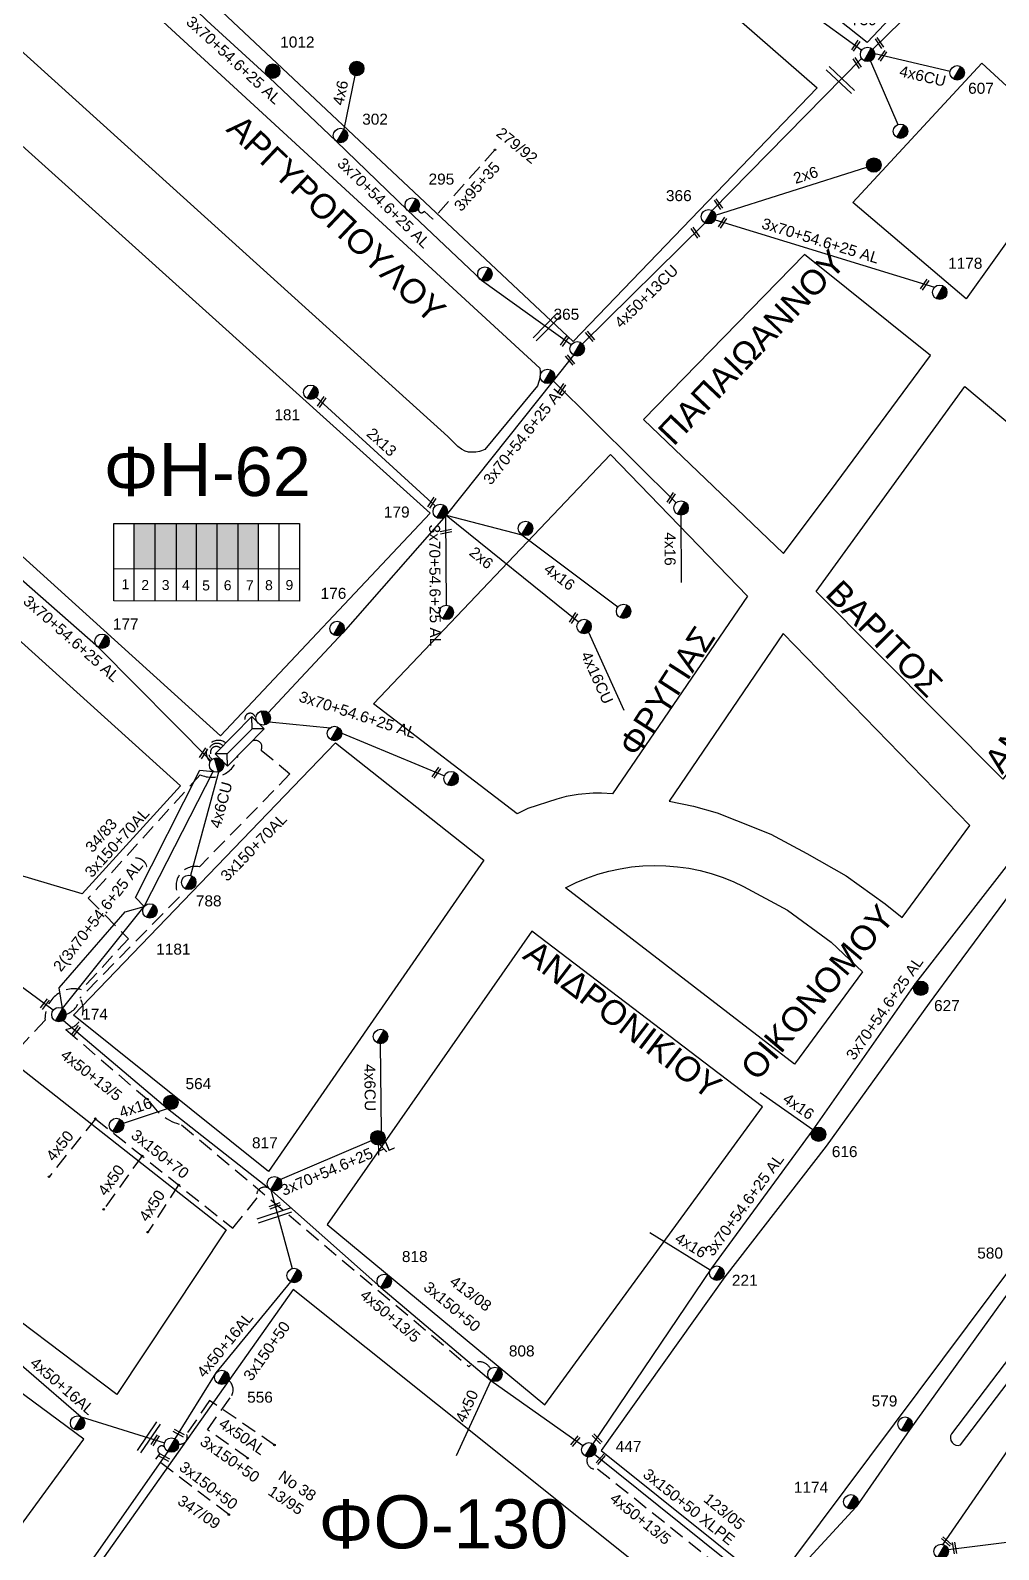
# Model space of a CAD drawing. Header units: millimetres. Extents: x 7477 to 9676, y 1828 to 2857.
# Drawn here: x 8857.5 to 9015.5, y 1989.7 to 2237.8 of the extents above; entities that cross this region are included whole.
import ezdxf
from ezdxf.enums import TextEntityAlignment as Align

# ---------------------------------------------------------------- set-up
doc = ezdxf.new("R2010")
doc.units = ezdxf.units.MM
doc.linetypes.add('DASHED', pattern=[19.05, 12.7, -6.35])
for name, color, linetype, lineweight in [('2x13', 7, 'Continuous', 30), ('2x6', 7, 'SYN_LINE', 30), ('3x150+50', 7, 'Continuous', 30), ('3x150+50 XLPE', 7, 'SYN_LINE', 30), ('3x150+70', 7, 'Continuous', 30), ('3x150+70AL', 7, 'DASHED', 30), ('3x70+54.6+25 AL', 7, 'SYN_LINE', 30), ('3x95+35', 7, 'Continuous', 30), ('4x16', 7, 'Continuous', 30), ('4x16CU', 7, 'Continuous', 30), ('4x50', 7, 'Continuous', 30), ('4x50+13_5', 7, 'Continuous', 30), ('4x50+13CU', 7, 'Continuous', 30), ('4x50+16AL', 7, 'Continuous', 30), ('4x50AL', 7, 'Continuous', 30), ('4x6', 7, 'SYN_LINE', 30), ('4x6CU', 7, 'Continuous', 30), ('text διευθύνσεων', 250, 'Continuous', 30), ('Υπόβαθρο ΔΕΗ', 7, 'Continuous', 30)]:
    doc.layers.add(name, color=color, linetype=linetype, lineweight=lineweight)
for name, color, linetype in [('Pillar OTE', 7, 'Continuous'), ('TEXT ΚΑΛΩΔΙΩΝ', 7, 'Continuous'), ('Άγνωστα', 7, 'Continuous'), ('Καλώδια ΧΤ   3x150AL+50CU', 7, 'DASHED'), ('Μηχανική τομή', 7, 'Continuous'), ('Στύλος Ξύλινος', 7, 'Continuous'), ('Στύλος Ξύλινος @ 1', 7, 'Continuous'), ('Στύλος ΦΜ', 7, 'Continuous'), ('Στύλος ΦΜ @ 1', 7, 'Continuous'), ('Συνδέσεις', 7, 'Continuous'), ('Συνεστραμμένα ΧΤ   3x70+54.6+25 AL', 7, 'SYN_LINE'), ('Τομή', 7, 'Continuous'), ('Υποσταθμός εναέριος 2 στύλων', 7, 'Continuous'), ('Υποσταθμός πόλεως', 7, 'Continuous')]:
    doc.layers.add(name, color=color, linetype=linetype)
doc.styles.add('arial', font='ARIAL.TTF')
doc.styles.get("Standard").update_dxf_attribs({"font": 'ARIAL.TTF'})
doc.linetypes.add('SYN_LINE', pattern='A,0.5,-0.0001,["/\\/\\/\\/",Standard,S=0.1,R=0,X=0,Y=-0.05],-0.25', length=0.7501)

# ---------------------------------------------------------------- blocks, each defined once
blk = doc.blocks.new('ΥΠΑΡΧΩΝ ΤΣΙΜΕΝΤΕΝΙΟΣ ΣΤΥΛΟΣ')
at = {"layer": 'Στύλος ΦΜ'}
blk.add_hatch(color=7, dxfattribs=at).paths.add_polyline_path([(-1.29, -2.28, 0.574793), (2.62, 0, 0.268822), (1.3, 2.27)])
at = {"layer": 'Στύλος ΦΜ', "color": 7}
blk.add_line((-1.29, -2.28), (1.3, 2.27), dxfattribs=at)
blk.add_circle((0, 0), 2.62, dxfattribs=at)
at = {"layer": 'Στύλος ΦΜ', "flags": 4}
for tag, p in [('ΑΡΙΘΜΟΣ', (-4.68, 8.05)), ('ΤΥΠΟΣ', (-4.91, 3.03))]:
    blk.add_attdef(tag, p, '', height=4, dxfattribs=at)
blk = doc.blocks.new('ΥΠΑΡΧΩΝ ΞΥΛΙΝΟΣ ΣΤΥΛΟΣ')
at = {"layer": 'Στύλος Ξύλινος'}
h = blk.add_hatch(color=7, dxfattribs=at)
h.paths.add_polyline_path([(-2.62, 0, 0.270008), (-1.29, -2.28), (1.3, 2.27, 0.576266)])
h.paths.add_polyline_path([(-1.29, -2.28, 0.574793), (2.62, 0, 0.268822), (1.3, 2.27)])
at = {"layer": 'Στύλος Ξύλινος', "color": 7}
blk.add_line((-1.29, -2.28), (1.3, 2.27), dxfattribs=at)
blk.add_circle((0, 0), 2.62, dxfattribs=at)
at = {"layer": 'Στύλος Ξύλινος', "flags": 4}
for tag, p in [('ΑΡΙΘΜΟΣ', (-4.91, 8.6)), ('ΤΥΠΟΣ', (-4.85, 3.39))]:
    blk.add_attdef(tag, p, '', height=4, dxfattribs=at)
blk = doc.blocks.new('ΥΠΟΣΤΑΘΜΟΣ ΕΝΑΕΡΙΟΣ ΕΠΙ 2 ΣΤΥΛΩΝ')
at = {"layer": 'Υποσταθμός εναέριος 2 στύλων', "linetype": 'Continuous'}
for points in [[(-11.97, -2.11, 0.574793), (-8.45, -0.07, 0.268822), (-9.64, 1.98)], [(9.68, -2.15, 0.574793), (13.19, -0.1, 0.268822), (12.01, 1.95)]]:
    blk.add_hatch(color=256, dxfattribs=at).paths.add_polyline_path(points)
for p, q in [((-11.97, -2.11), (-9.64, 1.98)), ((9.68, -2.15), (12.01, 1.95))]:
    blk.add_line(p, q, dxfattribs=at)
for centre in [(-10.81, -0.07), (10.84, -0.1)]:
    blk.add_circle(centre, 2.36, dxfattribs=at)
at = {"layer": 'Υποσταθμός πόλεως', "linetype": 'Continuous', "ltscale": 40}
blk.add_lwpolyline([(-8.57, 2.82), (8.57, 2.82), (8.57, -2.82), (-8.57, -2.82)], close=True, dxfattribs=at)
for points in [[(-5.75, 0), (-8.57, 2.82)], [(-8.57, -2.82), (-5.75, 0)], [(-5.75, 0), (5.75, 0)], [(5.75, 0), (8.57, 2.82)], [(8.57, -2.82), (5.75, 0)]]:
    blk.add_lwpolyline(points, dxfattribs=at)
at = {"layer": 'Υποσταθμός εναέριος 2 στύλων', "ltscale": 40, "flags": 1}
for tag, p in [('ΜΕΤΑΣΧΗΜΑΤΙΣΜΟΣ', (14.09, 2.51)), ('ΙΣΧΥΣ', (14.07, -0.28)), ('ΑΡΙΘΜΟΣ', (14.19, -3))]:
    blk.add_attdef(tag, p, '', height=1.8, dxfattribs=at)
blk = doc.blocks.new('ΜΗΧΑΝΙΚΗ ΤΟΜΗ')
at = {"layer": 'Μηχανική τομή', "ltscale": 40}
for p, q in [((-1.89, 0.78), (5.69, 0.78)), ((-1.89, -0.77), (5.69, -0.77))]:
    blk.add_line(p, q, dxfattribs=at)
blk = doc.blocks.new('ΤΟΜΗ')
at = {"layer": 'Τομή', "ltscale": 40}
for p, q in [((-5.68, 0), (17.06, 0)), ((-5.68, -2.77), (17.06, -2.77))]:
    blk.add_line(p, q, dxfattribs=at)
blk = doc.blocks.new('_ΣΥΝΔΕΣΗ')
at = {"layer": 'Συνδέσεις', "linetype": 'SYN_LINE', "ltscale": 40}
blk.add_hatch(color=256, dxfattribs=at).paths.add_polyline_path([(0.5, -0.01, 1), (-0.5, -0.01, 1)])
at = {"layer": 'Συνδέσεις'}
blk.add_circle((0, -0.01), 0.5, dxfattribs=at)

msp = doc.modelspace()

# ---------------------------------------------------------------- hatches: boundary and pattern name
at = {"layer": 'Καλώδια ΧΤ   3x150AL+50CU', "linetype": 'DASHED', "lineweight": -3, "ltscale": 0.2}
h = msp.add_hatch(color=151, dxfattribs=at)
h.dxf.hatch_style = 1
h.paths.add_polyline_path([(8877.9, 2157.28), (8874.46, 2157.28), (8874.46, 2149.92), (8877.9, 2149.92)])
h = msp.add_hatch(color=27, dxfattribs=at)
h.dxf.hatch_style = 1
h.paths.add_polyline_path([(8877.9, 2149.92), (8881.34, 2149.92), (8881.34, 2157.28), (8877.9, 2157.28)])
h = msp.add_hatch(color=173, dxfattribs=at)
h.dxf.hatch_style = 1
h.paths.add_polyline_path([(8884.58, 2157.29), (8881.28, 2157.29), (8881.28, 2149.92), (8884.58, 2149.92)])
h = msp.add_hatch(color=5, dxfattribs=at)
h.dxf.hatch_style = 1
h.paths.add_polyline_path([(8887.87, 2157.28), (8884.58, 2157.28), (8884.58, 2149.92), (8887.87, 2149.91)])
h = msp.add_hatch(color=1, dxfattribs=at)
h.dxf.hatch_style = 1
h.paths.add_polyline_path([(8891.26, 2157.28), (8887.96, 2157.28), (8887.96, 2149.91), (8891.26, 2149.91)])
h = msp.add_hatch(color=30, dxfattribs=at)
h.dxf.hatch_style = 1
h.paths.add_polyline_path([(8894.6, 2157.28), (8891.3, 2157.28), (8891.3, 2149.91), (8894.6, 2149.91)])

# ---------------------------------------------------------------- linework, layer by layer
at = {"layer": '2x13', "color": 151, "linetype": 'Continuous', "lineweight": -3, "ltscale": 15}
msp.add_lwpolyline([(8923.62, 2160.15), (8904.15, 2177.94)], dxfattribs=at)
at = {"layer": '2x6', "color": 151, "linetype": 'SYN_LINE', "lineweight": -3, "ltscale": 15}
for points in [[(8969.35, 2207.68), (8994.06, 2215.5)], [(8925.4, 2158.64), (8946.96, 2141.21)]]:
    msp.add_lwpolyline(points, dxfattribs=at)
at = {"layer": '3x150+50', "lineweight": -3, "ltscale": 0.2}
msp.add_lwpolyline([(8947.6, 2186.66), (8946.18, 2184.8)], dxfattribs=at)
at = {"layer": '3x150+50', "color": 5, "linetype": 'DASHED', "lineweight": -3, "ltscale": 0.2}
msp.add_lwpolyline([(8865.58, 2079.76, -0.555751), (8863.27, 2074.66), (8876.9, 2062.97, 0.198762), (8882.19, 2059.08), (8929.09, 2019.57, -0.541499), (8932.61, 2019.25, 2.380878)], format="xyb", dxfattribs=at)
at = {"layer": '3x150+50', "color": 151, "linetype": 'DASHED', "lineweight": -3, "ltscale": 0.2}
for points in [[(8892.98, 2004.63), (8886.42, 2009.28), (8890.39, 2014.88, 0.358481), (8889.83, 2017.37, 0.061918)], [(8889.9, 1995.4), (8878.01, 2004.46), (8878.71, 2005.37, -1.233375), (8879.4, 2006.44, -0.599465)]]:
    msp.add_lwpolyline(points, format="xyb", dxfattribs=at)
at = {"layer": '3x150+50 XLPE', "color": 6, "linetype": 'DASHED', "lineweight": -3, "ltscale": 0.2}
msp.add_lwpolyline([(8948.48, 2004.83, 0.652222), (8950.1, 2002.89), (8979.21, 1979.55), (8948.69, 1939.38), (8948.69, 1937.12), (8940.01, 1925.89), (8939.43, 1925.86), (8936.73, 1922.33), (8935.82, 1922.71, 0.318496), (8928.13, 1924.66, -0.318496)], format="xyb", dxfattribs=at)
at = {"layer": '3x150+70', "color": 30, "linetype": 'DASHED', "lineweight": -3, "ltscale": 0.2}
msp.add_lwpolyline([(8868.12, 2060.07), (8890.56, 2042.18), (8894.51, 2047.13, -0.701778), (8896.43, 2048.71, -3.853973)], format="xyb", dxfattribs=at)
at = {"layer": '3x150+70AL', "color": 151, "linetype": 'DASHED', "lineweight": -3, "ltscale": 0.2}
msp.add_lwpolyline([(8894.16, 2125.75, 1.264926), (8892.79, 2124.85, 0.24014)], format="xyb", dxfattribs=at)
at = {"layer": '3x150+70AL', "color": 5, "linetype": 'DASHED', "lineweight": -3, "ltscale": 0.2}
msp.add_lwpolyline([(8893.51, 2121.58, -0.853343), (8895.18, 2120.29), (8899.88, 2116.39), (8885.1, 2101.23, 0.67059), (8881.83, 2096.31), (8865.58, 2079.76, -0.286948), (8863.34, 2077.15, 127.511125)], format="xyb", dxfattribs=at)
at = {"layer": '3x150+70AL', "color": 30, "linetype": 'DASHED', "lineweight": -3, "ltscale": 0.2}
msp.add_lwpolyline([(8886.76, 2118.51, -0.929429), (8889.43, 2121.44, 0.24014)], format="xyb", dxfattribs=at)
at = {"layer": '3x150+70AL', "color": 1, "linetype": 'DASHED', "lineweight": -3, "ltscale": 0.2}
msp.add_lwpolyline([(8891.43, 2119.46, -0.490646), (8885.24, 2116.26, -0.713354), (8885.24, 2116.26), (8866.95, 2096.08), (8873.5, 2089.48), (8865.87, 2081.15, 0.507931), (8859.9, 2076.15), (8855.17, 2071.09), (8849.61, 2075.1, 0.637757), (8848, 2077.31, -31.347669)], format="xyb", dxfattribs=at)
at = {"layer": '3x150+70AL', "color": 27, "linetype": 'DASHED', "lineweight": -3, "ltscale": 0.2}
msp.add_lwpolyline([(8887.14, 2118.83, -1.076503), (8888.97, 2120.98, 0.24014)], format="xyb", dxfattribs=at)
at = {"layer": '3x150+70AL', "color": 173, "linetype": 'DASHED', "lineweight": -3, "ltscale": 0.2}
msp.add_lwpolyline([(8887.58, 2118.97, -1.29915), (8888.57, 2120.57, 0.24014)], format="xyb", dxfattribs=at)
at = {"layer": '3x70+54.6+25 AL', "color": 173, "linetype": 'SYN_LINE', "lineweight": -3, "ltscale": 15}
for points in [[(9055.04, 2296.05), (9055.04, 2296.05), (9035.81, 2275.62), (9018.24, 2257.53), (8995.01, 2234.75)], [(8908.61, 2285.49), (8934.87, 2274.26), (8955.31, 2264.41), (8975.49, 2247.53), (8993.22, 2234.62)], [(8886.96, 2118.55), (8868.62, 2137.03), (8849.63, 2153.71), (8825.46, 2175.17), (8802.05, 2198.27)], [(9007.3, 1989.73), (9037.76, 1993.54), (9058.25, 1995.74), (9080.55, 1997.51), (9105.78, 1998.69)]]:
    msp.add_lwpolyline(points, dxfattribs=at)
at = {"layer": '3x70+54.6+25 AL', "color": 30, "linetype": 'SYN_LINE', "lineweight": -3, "ltscale": 15}
for points in [[(8868.82, 2257.3), (8874.58, 2250.9), (8886.32, 2239.45), (8896.49, 2230.15), (8907.44, 2219.72), (8919.04, 2208.46), (8931.13, 2197.02), (8945.8, 2186.51)], [(8862.75, 2078.1), (8862.18, 2081.45), (8872.99, 2093.86), (8876.08, 2094.72), (8874.66, 2096.18), (8885.17, 2116.98), (8887.36, 2116.79)], [(8898.3, 2050.14), (8913.16, 2056.51)]]:
    msp.add_lwpolyline(points, dxfattribs=at)
at = {"layer": '3x70+54.6+25 AL', "color": 151, "linetype": 'SYN_LINE', "lineweight": -3, "ltscale": 15}
for points in [[(8969.26, 2206.89), (9005.1, 2195.9)], [(8942.83, 2180.59), (8925.4, 2158.64), (8908.54, 2139.48), (8896.31, 2126.39)], [(8942.83, 2180.59), (8962.89, 2160.66)], [(8925.28, 2158.49), (8925.39, 2143.96)], [(8908.33, 2123.03), (8925.08, 2116.09)]]:
    msp.add_lwpolyline(points, dxfattribs=at)
at = {"layer": '3x70+54.6+25 AL', "color": 151, "linetype": 'SYN_LINE', "lineweight": -3, "ltscale": 6}
msp.add_lwpolyline([(8946.18, 2184.8), (8942.83, 2180.59)], dxfattribs=at)
at = {"layer": '3x70+54.6+25 AL', "color": 6, "linetype": 'SYN_LINE', "lineweight": -3, "ltscale": 15}
msp.add_lwpolyline([(9041.57, 2131.37), (9020.75, 2106.38), (9001.98, 2082.19), (8985.23, 2058.27), (8968.69, 2035.65), (8949.32, 2006.97)], dxfattribs=at)
at = {"layer": '3x70+54.6+25 AL', "color": 151, "linetype": 'SYN_LINE', "lineweight": -3, "ltscale": 10}
msp.add_lwpolyline([(8896.5, 2124.91), (8906.43, 2123.93)], dxfattribs=at)
at = {"layer": '3x70+54.6+25 AL', "color": 27, "linetype": 'SYN_LINE', "lineweight": -3, "ltscale": 15}
msp.add_lwpolyline([(8862.75, 2078.1), (8876.08, 2094.72), (8887.36, 2116.79)], dxfattribs=at)
at = {"layer": '3x95+35', "color": 30, "linetype": 'DASHED', "lineweight": -3, "ltscale": 0.2}
msp.add_lwpolyline([(8933.39, 2218.38), (8923.2, 2207.02), (8921.79, 2208.29, -0.916596), (8920.88, 2208.77, 63.989141)], format="xyb", dxfattribs=at)
at = {"layer": '4x16', "color": 151, "linetype": 'SYN_LINE', "lineweight": -3, "ltscale": 15}
msp.add_lwpolyline([(8925.4, 2158.64), (8937.75, 2155.47), (8953.39, 2143.66)], dxfattribs=at)
at = {"layer": '4x16', "color": 151, "linetype": 'SYN_LINE', "lineweight": -3, "ltscale": 12}
msp.add_lwpolyline([(8963.7, 2158.65), (8963.75, 2147.67)], dxfattribs=at)
at = {"layer": '4x16', "color": 6, "linetype": 'SYN_LINE', "lineweight": -3, "ltscale": 12}
msp.add_lwpolyline([(8985.23, 2058.27), (8976.62, 2064.31)], dxfattribs=at)
at = {"layer": '4x16', "color": 30, "linetype": 'SYN_LINE', "lineweight": -3, "ltscale": 8}
msp.add_lwpolyline([(8872.68, 2059.34), (8879.87, 2061.73)], dxfattribs=at)
at = {"layer": '4x16', "color": 6, "linetype": 'SYN_LINE', "lineweight": -3, "ltscale": 15}
msp.add_lwpolyline([(8968.49, 2035.34), (8958.63, 2041.41)], dxfattribs=at)
at = {"layer": '4x16CU', "color": 151, "linetype": 'SYN_LINE', "lineweight": -3, "ltscale": 15}
msp.add_lwpolyline([(8948.62, 2139.56), (8954.4, 2126.79)], dxfattribs=at)
at = {"layer": '4x50', "color": 30, "linetype": 'DASHED', "lineweight": -3, "ltscale": 0.2}
for points in [[(8868.12, 2060.07), (8860.56, 2050.58)], [(8875.74, 2054), (8869.47, 2045.28)], [(8881.7, 2049.25), (8876.67, 2041.54)]]:
    msp.add_lwpolyline(points, dxfattribs=at)
at = {"layer": '4x50', "color": 5, "linetype": 'SYN_LINE', "lineweight": -3, "ltscale": 15}
msp.add_lwpolyline([(8932.65, 2017.34), (8926.99, 2005.01)], dxfattribs=at)
at = {"layer": '4x50+13_5', "color": 27, "lineweight": -3, "ltscale": 0.2}
msp.add_lwpolyline([(8861.23, 2077.79), (8841.8, 2092.12), (8823.89, 2105.93), (8805.29, 2121.62), (8784.08, 2138.6), (8764.45, 2156.19)], dxfattribs=at)
at = {"layer": '4x50+13_5', "color": 30, "lineweight": -3, "ltscale": 0.2}
for points in [[(8862.89, 2076.14), (8879.87, 2061.73), (8896.43, 2048.71), (8914.69, 2032.48), (8932.65, 2017.34), (8947.7, 2006.67)], [(8949.59, 2005.28), (8977.79, 1982.65)]]:
    msp.add_lwpolyline(points, dxfattribs=at)
at = {"layer": '4x50+13CU', "color": 151, "lineweight": -3, "ltscale": 0.2}
for points in [[(8993.19, 2233.26), (8968.79, 2208.43)], [(8967.62, 2206.38), (8947.6, 2186.66)]]:
    msp.add_lwpolyline(points, dxfattribs=at)
at = {"layer": '4x50+16AL', "color": 173, "lineweight": -3, "ltscale": 0.2}
msp.add_lwpolyline([(9090.2, 2130.4), (9064.39, 2094.35), (9035.87, 2055.09), (9019.36, 2034.76), (9001.07, 2009.31), (8992.28, 1996.69), (8979.51, 1982.78)], dxfattribs=at)
at = {"layer": '4x50+16AL', "color": 151, "lineweight": -3, "ltscale": 0.2}
for points in [[(8896.76, 2048.43), (8900.25, 2035.59)], [(8899.98, 2033.43), (8887.8, 2018.54), (8881.11, 2007.79)], [(8879.95, 2005.74), (8858.75, 1975.4)]]:
    msp.add_lwpolyline(points, dxfattribs=at)
at = {"layer": '4x50+16AL', "color": 1, "lineweight": -3, "ltscale": 0.2}
msp.add_lwpolyline([(8823.87, 2040.18), (8848.66, 2026.19), (8865.81, 2011.39), (8879.4, 2007.12)], dxfattribs=at)
at = {"layer": '4x50AL', "color": 151, "linetype": 'DASHED', "lineweight": -3, "ltscale": 0.2}
msp.add_lwpolyline([(8897.36, 2006.77), (8886.75, 2014.05), (8883.01, 2008.58, -0.636742), (8881.69, 2006.96, -104.8445)], format="xyb", dxfattribs=at)
at = {"layer": '4x6', "color": 30, "linetype": 'SYN_LINE', "lineweight": -3, "ltscale": 10}
msp.add_lwpolyline([(8908.72, 2221.7), (8910.53, 2230.47)], dxfattribs=at)
at = {"layer": '4x6CU', "color": 173, "linetype": 'SYN_LINE', "lineweight": -3, "ltscale": 15}
for points in [[(8995.34, 2234.05), (9007.64, 2231.18)], [(8994.62, 2232.83), (8999.07, 2222.45)]]:
    msp.add_lwpolyline(points, dxfattribs=at)
at = {"layer": '4x6CU', "color": 27, "linetype": 'SYN_LINE', "lineweight": -3, "ltscale": 15}
msp.add_lwpolyline([(8888.22, 2116.7), (8883.66, 2099.81)], dxfattribs=at)
at = {"layer": '4x6CU', "color": 30, "linetype": 'SYN_LINE', "lineweight": -3, "ltscale": 15}
msp.add_lwpolyline([(8914.83, 2057.99), (8914.67, 2072.32)], dxfattribs=at)
at = {"layer": 'Pillar OTE', "lineweight": -3, "ltscale": 40}
for points in [[(8871.13, 2144.64), (8871.13, 2157.28), (8901.46, 2157.28), (8901.46, 2144.61), (8871.13, 2144.64)], [(8874.46, 2144.64), (8874.46, 2157.28)], [(8877.9, 2144.64), (8877.9, 2157.28)], [(8881.34, 2144.63), (8881.34, 2157.28)], [(8884.63, 2144.63), (8884.64, 2157.28)], [(8888.02, 2144.63), (8888.02, 2157.28)], [(8891.42, 2144.62), (8891.42, 2157.28)], [(8894.75, 2144.62), (8894.76, 2157.28)], [(8898.14, 2144.62), (8898.14, 2157.28)], [(8871.13, 2149.93), (8901.46, 2149.9)]]:
    msp.add_lwpolyline(points, dxfattribs=at)
at = {"layer": 'Συνεστραμμένα ΧΤ   3x70+54.6+25 AL', "color": 7, "linetype": 'SYN_LINE', "ltscale": 20}
msp.add_lwpolyline([(9006.4, 1990.4), (9025.74, 2018.49), (9036.92, 2034.32), (9055.2, 2058.64), (9084.56, 2098.61), (9104.6, 2126.34), (9107.22, 2127.7)], dxfattribs=at)
at = {"layer": 'Υπόβαθρο ΔΕΗ', "lineweight": -3}
for points in [[(8955.18, 2304.95), (9009.07, 2251.76), (8994.1, 2235.84), (8974.42, 2251.52), (8941.44, 2279.53), (8932.1, 2284.76), (8946.25, 2302.73)], [(8867.72, 2249.86), (8940.66, 2182.68), (8940.7, 2182.14), (8940.71, 2181.64), (8940.66, 2181.04), (8940.52, 2180.48), (8940.28, 2179.8), (8931.68, 2169.41), (8931.16, 2169.17), (8930.79, 2169.03), (8930.19, 2168.96), (8929.59, 2168.94), (8929, 2168.94), (8928.45, 2169.1), (8927.87, 2169.44), (8927.3, 2169.9), (8925.62, 2171.52), (8854.68, 2235.69), (8854.25, 2236.13), (8854.1, 2236.76), (8854.1, 2237.42), (8854.12, 2238.03)], [(9010.23, 2193.97), (8991.74, 2209.75), (9012.82, 2232.48)], [(9012.82, 2232.48), (9028.48, 2218.05)], [(9028.48, 2218.05), (9023.78, 2212.95), (9010.23, 2193.97)], [(9019.42, 2099.56), (9008.62, 2084.91), (9004.23, 2078.97), (8987.38, 2055.57), (8970.88, 2034.23), (8950.7, 2005.86), (8978.58, 1983.51), (9046.19, 2074.07)]]:
    msp.add_lwpolyline(points, dxfattribs=at)
for points in [[(8985.92, 2228.45), (8946.12, 2187.04), (8870, 2258.63), (8897.81, 2288.9), (8939.98, 2268.65)], [(8845.67, 2228.43), (8812.29, 2191.67), (8888.52, 2122.63), (8922.75, 2158.99)], [(9004.42, 2184.73), (8983.85, 2201.24), (8957.6, 2174.27), (8980.43, 2152.37), (8989.04, 2163.89)], [(8774.86, 2149.89), (8805.16, 2183.89), (8882.02, 2114.45), (8865.95, 2096.79), (8847.45, 2102.29), (8842.32, 2094.99)], [(9016.24, 2115.51), (8985.78, 2146.19), (9010.05, 2179.68), (9043.62, 2151.54)], [(8952.18, 2168.55), (8974.54, 2145.43), (8952.53, 2113.16), (8950.73, 2113.27), (8949.37, 2113.25), (8946.94, 2113.02), (8944.94, 2112.69), (8943.44, 2112.28), (8938.71, 2110.73), (8936.97, 2109.86), (8913.53, 2127.82)], [(9010.85, 2107.96), (8980.38, 2139.31), (8961.77, 2111.92), (8965.73, 2111.15), (8969.62, 2110.01), (8972.76, 2108.8), (8978.34, 2106.53), (8984.26, 2103.42), (8990.65, 2099.74), (8997.02, 2095.19), (8999.8, 2092.96)], [(8931.53, 2102.3), (8896.39, 2051.43), (8864.54, 2077), (8907.31, 2121.45)], [(8977.01, 2062.02), (8939.38, 2090.73), (8905.95, 2042.78), (8941.48, 2013.33)], [(8847.85, 2074.66), (8889.46, 2041.94), (8871.64, 2015.04), (8846.79, 2033.75), (8828.98, 2046.29)], [(8824.51, 2038.62), (8806.3, 2011.43), (8848, 1982.83), (8866.22, 2007.75)], [(8971.33, 1975.45), (8900.38, 2032.17), (8859.72, 1974.55), (8932.47, 1923.54)]]:
    msp.add_lwpolyline(points, close=True, dxfattribs=at)
msp.add_lwpolyline([(9009.34, 2006.78), (9183.31, 2235.71, 1.090948), (9181.26, 2237.06), (9007.86, 2008.62, 0.709109), (9009.34, 2006.78)], format="xyb", dxfattribs=at)
msp.add_lwpolyline([(8993.31, 2084.05), (8982.22, 2068.96), (8944.85, 2097.81, -0.2438), (8973.93, 2097.98), (8981.11, 2094.14), (8988.21, 2088.91)], format="xyb", close=True, dxfattribs=at)

# ---------------------------------------------------------------- block references
at = {"layer": 'Μηχανική τομή', "lineweight": -3, "zscale": 0.4999999999999997}
for p, xscale, yscale, rotation in [((8991.99, 2234.93), 0.2500000000000033, 0.2500000000000033, 56.04092055166467), ((8996.39, 2235.4), 0.2500000000001553, 0.2500000000001553, 124.2096103055384), ((8992.76, 2232.11), 0.2500000000001553, 0.2500000000001553, 124.2096103055384), ((8996.37, 2233.29), 0.2500000000000033, 0.2500000000000033, 56.04092055166467), ((8970.11, 2209.06), 0.2500000000001553, 0.2500000000001553, 124.2096103055384), ((8970.25, 2206.03), 0.2500000000000033, 0.2500000000000033, 56.04092055166467), ((8966.33, 2204.41), 0.2500000000001553, 0.2500000000001553, 124.2096103055384), ((9003.23, 2195.92), 0.2500000000000033, 0.2500000000000033, 56.04092055166467), ((8949.2, 2187.51), 0.2500000000000033, 0.2500000000000033, 130.0607266277338), ((8944.47, 2186.72), 0.2500000000000033, 0.2500000000000033, 56.04092055166467), ((8945.93, 2183.64), 0.2500000000000033, 0.2500000000000033, 130.0607266277338), ((8943.95, 2178.87), 0.2500000000000033, 0.2500000000000033, 56.04092055166467), ((8904.82, 2176.73), 0.2500000000000033, 0.2500000000000033, 56.04092055166467), ((8922.79, 2160.31), 0.2500000000000033, 0.2500000000000033, 56.04092055166467), ((8961.85, 2161.08), 0.2500000000000033, 0.2500000000000033, 56.04092055166467), ((8924.87, 2155.9), 0.2500000000000033, 0.2500000000000033, 12.11030208969203), ((8945.93, 2141.46), 0.2500000000000033, 0.2500000000000033, 56.04092055166467), ((8885.53, 2119.38), 0.2500000000000033, 0.2500000000000033, 56.04092055166467), ((8923.53, 2116.18), 0.2500000000000033, 0.2500000000000033, 56.04092055166467), ((8859.6, 2078.42), 0.2499999999999465, 0.2499999999999465, 53.05552816890182), ((8864.68, 2074.03), 0.2499999999999465, 0.2499999999999465, 53.05552816890182), ((8897, 2045.7), 0.2499999999999466, 0.2499999999999466, 19.93822696431797), ((8877.64, 2007.16), 0.2499999999999466, 0.2499999999999466, 57.14397064997369), ((8881.28, 2008.98), 0.2499999999999466, 0.2499999999999466, 331.5768850915695), ((8946.17, 2007.04), 0.2499999999999467, 0.2499999999999467, 49.69911825660611), ((8950.36, 2007.44), 0.2499999999999467, 0.2499999999999467, 134.4519978221392), ((8878.88, 2005.01), 0.2499999999999466, 0.2499999999999466, 331.5768850915695), ((8950.31, 2004.09), 0.2499999999999467, 0.2499999999999467, 49.69911825660611), ((9007.4, 1990.7), 0.24999999999986, 0.24999999999986, 138.8048233258378), ((9008.46, 1989.49), 0.2499999999999466, 0.2499999999999466, 99.85799456335207)]:
    msp.add_blockref('ΜΗΧΑΝΙΚΗ ΤΟΜΗ', p, dxfattribs=dict(at, xscale=xscale, yscale=yscale, rotation=rotation))
at = {"layer": 'Στύλος Ξύλινος @ 1', "lineweight": -3, "ltscale": 40}
ref = msp.add_blockref('ΥΠΑΡΧΩΝ ΞΥΛΙΝΟΣ ΣΤΥΛΟΣ', (8897.07, 2231.18), dxfattribs=dict(at, xscale=0.4499999999998338, yscale=0.4499999999998338, zscale=0.4499999999998338))
ref.add_attrib('ΤΥΠΟΣ', '1012', (8898.29, 2235.04), dxfattribs={"layer": 'Στύλος Ξύλινος', "height": 1.8, "flags": 4})
for p, xscale, yscale, zscale in [((8910.77, 2231.62), 0.4499999999998338, 0.4499999999998338, 0.4499999999998338), ((8995.18, 2215.85), 0.4499999999998181, 0.4499999999998181, 0.4499999999998181), ((8914.24, 2056.97), 0.4499999999998414, 0.4499999999998414, 0.4499999999998414)]:
    msp.add_blockref('ΥΠΑΡΧΩΝ ΞΥΛΙΝΟΣ ΣΤΥΛΟΣ', p, dxfattribs=dict(at, xscale=xscale, yscale=yscale, zscale=zscale))
ref = msp.add_blockref('ΥΠΑΡΧΩΝ ΞΥΛΙΝΟΣ ΣΤΥΛΟΣ', (9002.84, 2081.38), dxfattribs=dict(at, xscale=0.4499999999998414, yscale=0.4499999999998414, zscale=0.4499999999998414))
ref.add_attrib('ΤΥΠΟΣ', '627', (9005.01, 2077.65), dxfattribs={"layer": 'Στύλος Ξύλινος', "height": 1.8, "rotation": 360, "flags": 4})
ref = msp.add_blockref('ΥΠΑΡΧΩΝ ΞΥΛΙΝΟΣ ΣΤΥΛΟΣ', (8880.45, 2062.75), dxfattribs=dict(at, xscale=0.4499999999998414, yscale=0.4499999999998414, zscale=0.4499999999998414))
ref.add_attrib('ΤΥΠΟΣ', '564', (8882.83, 2064.9), dxfattribs={"layer": 'Στύλος Ξύλινος', "height": 1.8, "rotation": 360, "flags": 4})
ref = msp.add_blockref('ΥΠΑΡΧΩΝ ΞΥΛΙΝΟΣ ΣΤΥΛΟΣ', (8986.15, 2057.53), dxfattribs=dict(at, xscale=0.4499999999998414, yscale=0.4499999999998414, zscale=0.4499999999998414))
ref.add_attrib('ΤΥΠΟΣ', '616', (8988.32, 2053.8), dxfattribs={"layer": 'Στύλος Ξύλινος', "height": 1.8, "rotation": 360, "flags": 4})
at = {"layer": 'Στύλος ΦΜ @ 1', "lineweight": -3, "ltscale": 40}
ref = msp.add_blockref('ΥΠΑΡΧΩΝ ΤΣΙΜΕΝΤΕΝΙΟΣ ΣΤΥΛΟΣ', (8994.17, 2233.92), dxfattribs=dict(at, xscale=0.4499999999999367, yscale=0.4499999999999367, zscale=0.4499999999999367))
ref.add_attrib('ΤΥΠΟΣ', '739', (8991.47, 2238.69), dxfattribs={"layer": 'Στύλος ΦΜ', "height": 1.8, "flags": 4})
ref = msp.add_blockref('ΥΠΑΡΧΩΝ ΤΣΙΜΕΝΤΕΝΙΟΣ ΣΤΥΛΟΣ', (9008.78, 2230.91), dxfattribs=dict(at, xscale=0.4499999999998378, yscale=0.4499999999998378, zscale=0.4499999999998378))
ref.add_attrib('ΤΥΠΟΣ', '607', (9010.57, 2227.49), dxfattribs={"layer": 'Στύλος ΦΜ', "height": 1.8, "flags": 4})
ref = msp.add_blockref('ΥΠΑΡΧΩΝ ΤΣΙΜΕΝΤΕΝΙΟΣ ΣΤΥΛΟΣ', (8908.13, 2220.67), dxfattribs=dict(at, xscale=0.4499999999997802, yscale=0.4499999999997802, zscale=0.4499999999997802))
ref.add_attrib('ΤΥΠΟΣ', '302', (8911.67, 2222.44), dxfattribs={"layer": 'Στύλος ΦΜ', "height": 1.8, "flags": 4})
for p, xscale, yscale, zscale in [((8999.53, 2221.37), 0.4499999999998181, 0.4499999999998181, 0.4499999999998181), ((8931.71, 2198.04), 0.4499999999998181, 0.4499999999998181, 0.4499999999998181), ((8941.92, 2181.33), 0.4499999999998181, 0.4499999999998181, 0.4499999999998181), ((8963.72, 2159.83), 0.4499999999998181, 0.4499999999998181, 0.4499999999998181), ((8938.33, 2156.5), 0.449999999999818, 0.449999999999818, 0.449999999999818), ((8954.33, 2142.95), 0.449999999999818, 0.449999999999818, 0.449999999999818), ((8925.4, 2142.78), 0.449999999999818, 0.449999999999818, 0.449999999999818), ((8947.88, 2140.47), 0.449999999999818, 0.449999999999818, 0.449999999999818), ((8907.15, 2123), 0.449999999999818, 0.449999999999818, 0.449999999999818), ((8926.17, 2115.63), 0.449999999999818, 0.449999999999818, 0.449999999999818), ((8914.66, 2073.5), 0.4499999999998181, 0.4499999999998181, 0.4499999999998181), ((8871.56, 2058.97), 0.4499999999998181, 0.4499999999998181, 0.4499999999998181), ((8900.56, 2034.46), 0.4499999999998181, 0.4499999999998181, 0.4499999999998181), ((8865.22, 2010.37), 0.4499999999998181, 0.4499999999998181, 0.4499999999998181), ((8880.53, 2006.77), 0.4499999999998181, 0.4499999999998181, 0.4499999999998181)]:
    msp.add_blockref('ΥΠΑΡΧΩΝ ΤΣΙΜΕΝΤΕΝΙΟΣ ΣΤΥΛΟΣ', p, dxfattribs=dict(at, xscale=xscale, yscale=yscale, zscale=zscale))
ref = msp.add_blockref('ΥΠΑΡΧΩΝ ΤΣΙΜΕΝΤΕΝΙΟΣ ΣΤΥΛΟΣ', (8919.84, 2209.32), dxfattribs=dict(at, xscale=0.4499999999998181, yscale=0.4499999999998181, zscale=0.4499999999998181))
ref.add_attrib('ΤΥΠΟΣ', '295', (8922.5, 2212.65), dxfattribs={"layer": 'Στύλος ΦΜ', "height": 1.8, "flags": 4})
ref = msp.add_blockref('ΥΠΑΡΧΩΝ ΤΣΙΜΕΝΤΕΝΙΟΣ ΣΤΥΛΟΣ', (8968.2, 2207.41), dxfattribs=dict(at, xscale=0.4499999999999623, yscale=0.4499999999999623, zscale=0.4499999999999623))
ref.add_attrib('ΤΥΠΟΣ', '366', (8961.25, 2209.95), dxfattribs={"layer": 'Στύλος ΦΜ', "height": 1.8, "flags": 4})
ref = msp.add_blockref('ΥΠΑΡΧΩΝ ΤΣΙΜΕΝΤΕΝΙΟΣ ΣΤΥΛΟΣ', (9005.93, 2195.07), dxfattribs=dict(at, xscale=0.4499999999998026, yscale=0.4499999999998026, zscale=0.4499999999998026))
ref.add_attrib('ΤΥΠΟΣ', '1178', (9007.3, 2198.9), dxfattribs={"layer": 'Στύλος ΦΜ', "height": 1.8, "rotation": 360, "flags": 4})
ref = msp.add_blockref('ΥΠΑΡΧΩΝ ΤΣΙΜΕΝΤΕΝΙΟΣ ΣΤΥΛΟΣ', (8946.76, 2185.83), dxfattribs=dict(at, xscale=0.4499999999998291, yscale=0.4499999999998291, zscale=0.4499999999998291))
ref.add_attrib('ΤΥΠΟΣ', '365', (8942.9, 2190.58), dxfattribs={"layer": 'Στύλος ΦΜ', "height": 1.8, "flags": 4})
ref = msp.add_blockref('ΥΠΑΡΧΩΝ ΤΣΙΜΕΝΤΕΝΙΟΣ ΣΤΥΛΟΣ', (8903.28, 2178.73), dxfattribs=dict(at, xscale=0.4499999999996829, yscale=0.4499999999996829, zscale=0.4499999999996829))
ref.add_attrib('ΤΥΠΟΣ', '181', (8897.33, 2174.15), dxfattribs={"layer": 'Στύλος ΦΜ', "height": 1.8, "flags": 4})
ref = msp.add_blockref('ΥΠΑΡΧΩΝ ΤΣΙΜΕΝΤΕΝΙΟΣ ΣΤΥΛΟΣ', (8924.41, 2159.28), dxfattribs=dict(at, xscale=0.4499999999998068, yscale=0.4499999999998068, zscale=0.4499999999998068))
ref.add_attrib('ΤΥΠΟΣ', '179', (8915.21, 2158.27), dxfattribs={"layer": 'Στύλος ΦΜ', "height": 1.8, "rotation": 360, "flags": 4})
ref = msp.add_blockref('ΥΠΑΡΧΩΝ ΤΣΙΜΕΝΤΕΝΙΟΣ ΣΤΥΛΟΣ', (8907.56, 2140.14), dxfattribs=dict(at, xscale=0.4499999999998736, yscale=0.4499999999998736, zscale=0.4499999999998736))
ref.add_attrib('ΤΥΠΟΣ', '176', (8904.88, 2144.99), dxfattribs={"layer": 'Στύλος ΦΜ', "height": 1.8, "rotation": 360, "flags": 4})
ref = msp.add_blockref('ΥΠΑΡΧΩΝ ΤΣΙΜΕΝΤΕΝΙΟΣ ΣΤΥΛΟΣ', (8869.2, 2138.06), dxfattribs=dict(at, xscale=0.4499999999998584, yscale=0.4499999999998584, zscale=0.4499999999998584))
ref.add_attrib('ΤΥΠΟΣ', '177', (8870.97, 2139.98), dxfattribs={"layer": 'Στύλος ΦΜ', "height": 1.8, "flags": 4})
ref = msp.add_blockref('ΥΠΑΡΧΩΝ ΤΣΙΜΕΝΤΕΝΙΟΣ ΣΤΥΛΟΣ', (8883.35, 2098.67), dxfattribs=dict(at, xscale=0.449999999999818, yscale=0.449999999999818, zscale=0.449999999999818))
ref.add_attrib('ΤΥΠΟΣ', '788', (8884.52, 2094.75), dxfattribs={"layer": 'Στύλος ΦΜ', "height": 1.8, "flags": 4})
ref = msp.add_blockref('ΥΠΑΡΧΩΝ ΤΣΙΜΕΝΤΕΝΙΟΣ ΣΤΥΛΟΣ', (8877.02, 2094.01), dxfattribs=dict(at, xscale=0.4499999999999399, yscale=0.4499999999999399, zscale=0.4499999999999399))
ref.add_attrib('ΤΥΠΟΣ', '1181', (8878.05, 2086.87), dxfattribs={"layer": 'Στύλος ΦΜ', "height": 1.8, "flags": 4})
ref = msp.add_blockref('ΥΠΑΡΧΩΝ ΤΣΙΜΕΝΤΕΝΙΟΣ ΣΤΥΛΟΣ', (8862.17, 2077.08), dxfattribs=dict(at, xscale=0.4499999999998181, yscale=0.4499999999998181, zscale=0.4499999999998181))
ref.add_attrib('ΤΥΠΟΣ', '174', (8865.96, 2076.25), dxfattribs={"layer": 'Στύλος ΦΜ', "height": 1.8, "flags": 4})
ref = msp.add_blockref('ΥΠΑΡΧΩΝ ΤΣΙΜΕΝΤΕΝΙΟΣ ΣΤΥΛΟΣ', (8897.34, 2049.46), dxfattribs=dict(at, xscale=0.4499999999997018, yscale=0.4499999999997018, zscale=0.4499999999997018))
ref.add_attrib('ΤΥΠΟΣ', '817', (8893.68, 2055.24), dxfattribs={"layer": 'Στύλος ΦΜ', "height": 1.8, "flags": 4})
ref = msp.add_blockref('ΥΠΑΡΧΩΝ ΤΣΙΜΕΝΤΕΝΙΟΣ ΣΤΥΛΟΣ', (8915.27, 2033.51), dxfattribs=dict(at, xscale=0.4499999999998181, yscale=0.4499999999998181, zscale=0.4499999999998181))
ref.add_attrib('ΤΥΠΟΣ', '818', (8918.15, 2036.66), dxfattribs={"layer": 'Στύλος ΦΜ', "height": 1.8, "flags": 4})
ref = msp.add_blockref('ΥΠΑΡΧΩΝ ΤΣΙΜΕΝΤΕΝΙΟΣ ΣΤΥΛΟΣ', (9018.36, 2035.39), dxfattribs=dict(at, xscale=0.4499999999998194, yscale=0.4499999999998194, zscale=0.4499999999998194))
ref.add_attrib('ΤΥΠΟΣ', '580', (9012.06, 2037.23), dxfattribs={"layer": 'Στύλος ΦΜ', "height": 1.8, "flags": 4})
ref = msp.add_blockref('ΥΠΑΡΧΩΝ ΤΣΙΜΕΝΤΕΝΙΟΣ ΣΤΥΛΟΣ', (8969.55, 2034.84), dxfattribs=dict(at, xscale=0.4499999999998645, yscale=0.4499999999998645, zscale=0.4499999999998645))
ref.add_attrib('ΤΥΠΟΣ', '221', (8972.01, 2032.78), dxfattribs={"layer": 'Στύλος ΦΜ', "height": 1.8, "flags": 4})
ref = msp.add_blockref('ΥΠΑΡΧΩΝ ΤΣΙΜΕΝΤΕΝΙΟΣ ΣΤΥΛΟΣ', (8933.33, 2018.31), dxfattribs=dict(at, xscale=0.4499999999997187, yscale=0.4499999999997187, zscale=0.4499999999997187))
ref.add_attrib('ΤΥΠΟΣ', '808', (8935.61, 2021.24), dxfattribs={"layer": 'Στύλος ΦΜ', "height": 1.8, "flags": 4})
ref = msp.add_blockref('ΥΠΑΡΧΩΝ ΤΣΙΜΕΝΤΕΝΙΟΣ ΣΤΥΛΟΣ', (8888.75, 2017.83), dxfattribs=dict(at, xscale=0.4499999999998181, yscale=0.4499999999998181, zscale=0.4499999999998181))
ref.add_attrib('ΤΥΠΟΣ', '556', (8892.89, 2013.69), dxfattribs={"layer": 'Στύλος ΦΜ', "height": 1.8, "flags": 4})
ref = msp.add_blockref('ΥΠΑΡΧΩΝ ΤΣΙΜΕΝΤΕΝΙΟΣ ΣΤΥΛΟΣ', (9000.28, 2010.18), dxfattribs=dict(at, xscale=0.4499999999997705, yscale=0.4499999999997705, zscale=0.4499999999997705))
ref.add_attrib('ΤΥΠΟΣ', '579', (8994.82, 2013.07), dxfattribs={"layer": 'Στύλος ΦΜ', "height": 1.8, "flags": 4})
ref = msp.add_blockref('ΥΠΑΡΧΩΝ ΤΣΙΜΕΝΤΕΝΙΟΣ ΣΤΥΛΟΣ', (8948.66, 2005.99), dxfattribs=dict(at, xscale=0.4499999999998114, yscale=0.4499999999998114, zscale=0.4499999999998114))
ref.add_attrib('ΤΥΠΟΣ', '447', (8953.05, 2005.65), dxfattribs={"layer": 'Στύλος ΦΜ', "height": 1.8, "flags": 4})
ref = msp.add_blockref('ΥΠΑΡΧΩΝ ΤΣΙΜΕΝΤΕΝΙΟΣ ΣΤΥΛΟΣ', (8991.43, 1997.5), dxfattribs=dict(at, xscale=0.4499999999997812, yscale=0.4499999999997812, zscale=0.4499999999997812))
ref.add_attrib('ΤΥΠΟΣ', '1174', (8982.13, 1998.97), dxfattribs={"layer": 'Στύλος ΦΜ', "height": 1.8, "flags": 4})
ref = msp.add_blockref('ΥΠΑΡΧΩΝ ΤΣΙΜΕΝΤΕΝΙΟΣ ΣΤΥΛΟΣ', (9006.17, 1989.4), dxfattribs=dict(at, xscale=0.4499999999998223, yscale=0.4499999999998223, zscale=0.4499999999998223))
ref.add_attrib('ΤΥΠΟΣ', '713', (9006.33, 1985.06), dxfattribs={"layer": 'Στύλος ΦΜ', "height": 1.8, "flags": 4})
at = {"layer": 'Συνδέσεις', "lineweight": -3, "xscale": 0.25, "yscale": 0.25, "zscale": 0.25}
for p in [(8933.36, 2218.34), (8868.12, 2060.07), (8875.75, 2054), (8860.56, 2050.59), (8881.7, 2049.25), (8869.47, 2045.28), (8876.67, 2041.55), (8897.36, 2006.77), (8892.98, 2004.63), (8889.9, 1995.41)]:
    msp.add_blockref('_ΣΥΝΔΕΣΗ', p, dxfattribs=at)
at = {"layer": 'Τομή', "lineweight": -3, "xscale": 0.2499999999999996, "yscale": 0.2499999999999996, "zscale": 0.2499999999999996}
for p, rotation in [((8988.92, 2230.96), 316.8722191200365), ((8943.07, 2190.2), 225.4775237357114), ((8898.76, 2044.35), 198.3636156739033), ((8877.89, 2009.02), 235.8205376702454)]:
    msp.add_blockref('ΤΟΜΗ', p, dxfattribs=dict(at, rotation=rotation))
at = {"layer": 'Υποσταθμός εναέριος 2 στύλων', "lineweight": -3, "xscale": 0.5, "yscale": 0.5, "zscale": 0.5, "rotation": 45.43601156841761}
msp.add_blockref('ΥΠΟΣΤΑΘΜΟΣ ΕΝΑΕΡΙΟΣ ΕΠΙ 2 ΣΤΥΛΩΝ', (8891.67, 2121.71), dxfattribs=at)

# ---------------------------------------------------------------- texts
at = {"lineweight": -3, "ltscale": 30, "char_height": 1.63, "width": 11.2573, "attachment_point": 1}
for s, insert in [('1', (8872.38, 2148.2)), ('2', (8875.61, 2148.07)), ('3', (8878.95, 2148.07)), ('4', (8882.25, 2148.07)), ('5', (8885.55, 2147.99)), ('6', (8889.07, 2148.02)), ('7', (8892.7, 2148.02)), ('8', (8895.81, 2148.04)), ('9', (8899.15, 2148.07))]:
    msp.add_mtext(s, dxfattribs=dict(at, insert=insert))
at = {"layer": 'text διευθύνσεων', "color": 7, "lineweight": -3}
for s, rotation, p in [('ΠΑΠΑΙΩΑΝΝΟΥ', 46.5066, (8975.21, 2186.09)), ('ΒΑΡΙΤΟΣ', 314.7933, (8996.92, 2138.51)), ('ΑΝΔΡΟΝΙΚΙΟΥ', 322.6628, (8954.19, 2076.29))]:
    msp.add_text(s, height=4, rotation=rotation, dxfattribs=at).set_placement(p, align=Align.MIDDLE_CENTER)
at = {"layer": 'text διευθύνσεων', "color": 7, "lineweight": -3, "ltscale": 40, "char_height": 4, "width": 94.4586, "attachment_point": 1, "style": 'arial'}
for s, insert, rotation in [('ΑΡΓΥΡΟΠΟΥΛΟΥ', (8892.05, 2224.43), 316.5506), ('OIKONOMOY', (8973.12, 2068.63), 49.8053)]:
    msp.add_mtext(s, dxfattribs=dict(at, insert=insert, rotation=rotation))
at = {"layer": 'TEXT ΚΑΛΩΔΙΩΝ', "linetype": 'Continuous', "lineweight": -3, "ltscale": 0.2}
for s, rotation, p in [('3x70+54.6+25 AL', 317.5774, (8890.71, 2232.99)), ('4x6CU', 346.8428, (9003.16, 2230.38)), ('4x6', 78.2878, (8908.11, 2227.65)), ('3x70+54.6+25 AL', 315.8521, (8915.21, 2209.66)), ('3x95+35', 48.1096, (8930.4, 2212.35)), ('2x6', 17.558, (8984.06, 2214.22)), ('3x70+54.6+25 AL', 342.9594, (8986.48, 2203.49)), ('4x50+13CU', 44.5683, (8958.04, 2194.41)), ('3x70+54.6+25 AL', 51.5368, (8938.14, 2171.79)), ('2x13', 317.5782, (8914.85, 2170.6)), ('3x70+54.6+25 AL', 270.4205, (8923.56, 2147.18)), ('4x16', 270.2552, (8961.92, 2153.13)), ('2x6', 321.0467, (8931.13, 2151.7)), ('4x16', 322.9437, (8943.88, 2148.59)), ('3x70+54.6+25 AL', 318.7131, (8864.22, 2138.5)), ('4x16CU', 294.3457, (8950.01, 2132.12)), ('3x70+54.6+25 AL', 342.1393, (8910.92, 2126.08)), ('4x6CU', 74.8855, (8888.64, 2111.33)), ('3x150+70AL', 47.8053, (8871.64, 2105.19)), ('3x150+70AL', 45.7283, (8893.95, 2104.42)), ('2(3x70+54.6+25 AL)', 52.2326, (8868.8, 2093.56)), ('3x70+54.6+25 AL', 55.0042, (8996.93, 2078.12)), ('4x50+13/5', 321.8309, (8867.48, 2067.2)), ('4x6CU', 270.6388, (8912.95, 2065.15)), ('4x16', 18.3892, (8874.67, 2061.9)), ('4x16', 324.9477, (8982.9, 2062.1)), ('4x50', 51.4405, (8862.3, 2055.65)), ('3x150+70', 321.4405, (8878.69, 2054.32)), ('3x70+54.6+25 AL', 23.1908, (8907.61, 2052.17)), ('4x50', 54.2735, (8870.68, 2050.04)), ('3x70+54.6+25 AL', 53.8203, (8974.04, 2046.01)), ('4x50', 56.8296, (8877.34, 2045.87)), ('4x16', 328.3609, (8965.32, 2039.41)), ('3x150+50', 319.8888, (8926.35, 2029.39)), ('4x50+13/5', 319.8881, (8916.26, 2027.86)), ('4x50+16AL', 50.7373, (8889.26, 2023.16)), ('3x150+50', 54.6409, (8896.08, 2022.14)), ('4x50+16AL', 319.1888, (8862.74, 2016.42)), ('4x50', 65.3386, (8928.74, 2013.13)), ('4x50AL', 325.5551, (8892.13, 2008.18)), ('3x150+50', 324.6409, (8890.08, 2004.48)), ('3x150+50', 322.7204, (8886.6, 2000.18)), ('3x150+50 XLPE', 321.283, (8965.02, 1996.69)), ('4x50+13/5', 321.252, (8957.11, 1994.75))]:
    msp.add_text(s, height=1.8, rotation=rotation, dxfattribs=at).set_placement(p, align=Align.MIDDLE_CENTER)
at = {"layer": 'Άγνωστα', "lineweight": -3, "ltscale": 40, "char_height": 1.8, "width": 27.758, "attachment_point": 1, "style": 'arial'}
for s, insert, rotation in [('279/92', (8934.52, 2222.16), 321.1098), ('34/83', (8866.3, 2104.6), 48.6199), ('\\pt1.8;413/08', (8926.87, 2034.57), 322.7716), ('No 38\\P13/95', (8898.82, 2002.75), 325.8233), ('347/09', (8882.37, 1998.73), 325.8233), ('123/05', (8968.38, 1999.06), 320.5435)]:
    msp.add_mtext(s, dxfattribs=dict(at, insert=insert, rotation=rotation))
at = {"layer": 'Υπόβαθρο ΔΕΗ', "lineweight": -3}
for s, rotation, p in [('ΑΝΘΡΑΚΩΡΥΧΩΝ', 52.7652, (9028.7, 2136.04)), ('ΦΡΥΓΙΑΣ', 57.1953, (8961.36, 2129.89))]:
    msp.add_text(s, height=4, rotation=rotation, dxfattribs=at).set_placement(p, align=Align.MIDDLE_CENTER)
at = {"layer": 'Υπόβαθρο ΔΕΗ', "lineweight": -3, "char_height": 8, "width": 84.6573, "attachment_point": 1}
for s, insert in [('Φ{\\H1.0833x;H}-62', (8869.47, 2170.45)), ('Φ{\\H1.0833x;O}-130', (8904.57, 1998.56))]:
    msp.add_mtext(s, dxfattribs=dict(at, insert=insert))

doc.saveas('drawing.dxf')
